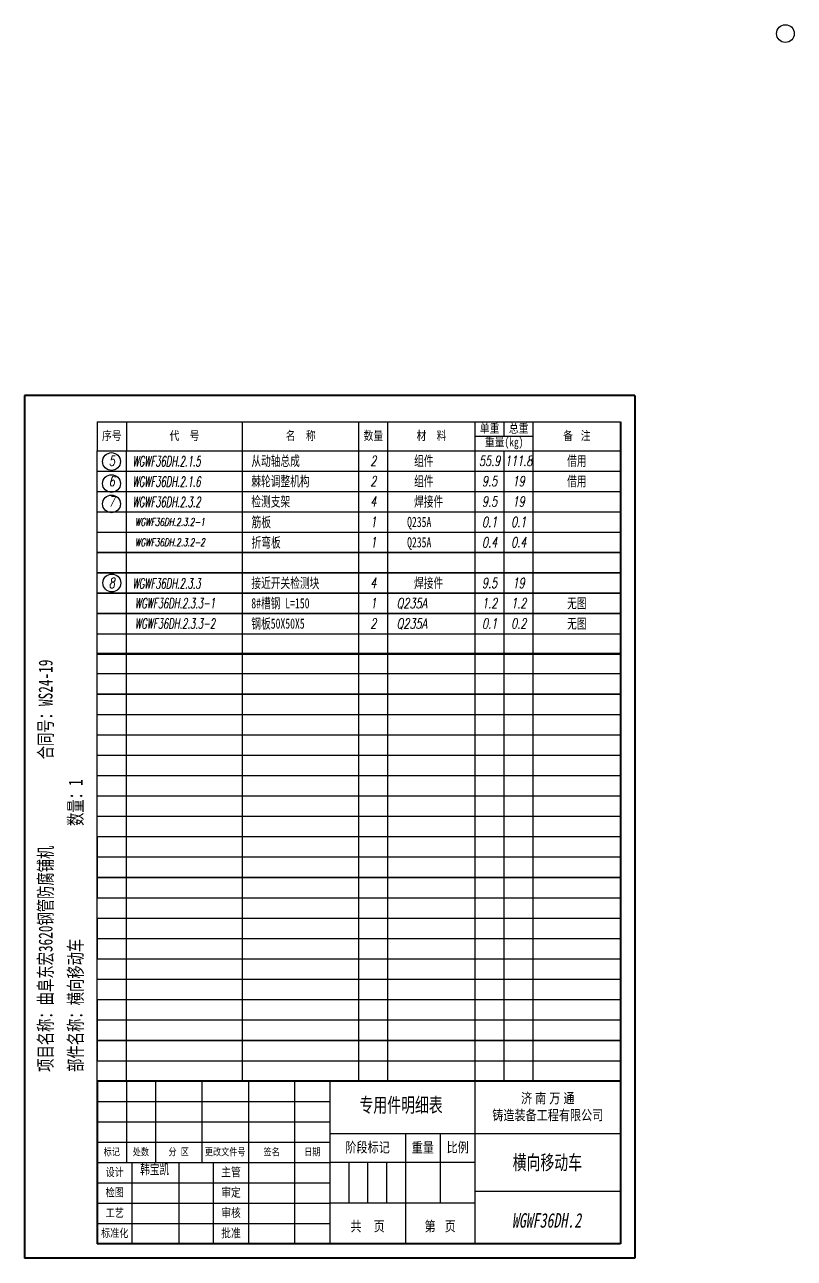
# Model space of a CAD drawing. Header units: millimetres. Extents: x 41246 to 169465, y -141938 to 36614.
# Drawn here: x 162642 to 169263, y -132358 to -121741 of the extents above; entities that cross this region are included whole.
import ezdxf
from ezdxf.enums import TextEntityAlignment as Align

# ---------------------------------------------------------------- set-up
doc = ezdxf.new("R2010")
doc.units = ezdxf.units.MM
doc.layers.add('$TD_AUDIT_GENERATED_(2C4)', color=7, linetype='Continuous', lineweight=40)
doc.layers.add('S', color=7, linetype='Continuous', lineweight=35)
for name, color, linetype in [('$TD_AUDIT_GENERATED_(2C5)', 4, 'Continuous'), ('$TD_AUDIT_GENERATED_(2C6)', 3, 'Continuous'), ('$TD_AUDIT_GENERATED_(800E)', 3, 'Continuous')]:
    doc.layers.add(name, color=color, linetype=linetype)
doc.styles.add('$TD_AUDIT_GENERATED_(2C7)', font='italic.shx', dxfattribs={"width": 0.7})
doc.styles.add('$TD_AUDIT_GENERATED_(2C8)', font='', dxfattribs={"width": 0.7})
doc.styles.get("Standard").update_dxf_attribs({"font": '', "width": 0.8})
doc.styles.get('$TD_AUDIT_GENERATED_(2C8)').set_extended_font_data('SimSun')
doc.styles.get('Standard').set_extended_font_data('SimSun')

# ---------------------------------------------------------------- blocks, each defined once
blk = doc.blocks.new('$TD_AUDIT_GENERATED_(327CF)')
for p, q in [((0, 10), (180, 10)), ((0, 10), (0, 0)), ((10, 10), (10, 0)), ((50, 0), (50, 10)), ((90, 0), (90, 10)), ((100, 0), (100, 10)), ((130, 0), (130, 10)), ((140, 5), (140, 10)), ((150, 0), (150, 10)), ((180, 10), (180, 0)), ((130, 5), (150, 5)), ((0, 0), (180, 0))]:
    blk.add_line(p, q)
at = {"char_height": 3, "attachment_point": 5}
for s, insert in [('{\\f\uffbfﾬￌﾣﾤ_GB2312|b0|i0|c134|p49;\\M+5B5A5\\M+5D6D8}', (135, 7.5)), ('{\\f\uffbfﾬￌﾣﾤ_GB2312|b0|i0|c134|p49;\\M+5D7DC\\M+5D6D8}', (145, 7.5)), ('{\\f\uffbfﾬￌﾣﾤ_GB2312|b0|i0|c134|p49;\\M+5D0F2\\M+5BAC5}', (5, 5)), ('{\\f\uffbfﾬￌﾣﾤ_GB2312|b0|i0|c134|p49;\\M+5B4FA    \\M+5BAC5}', (30, 5)), ('{\\f\uffbfﾬￌﾣﾤ_GB2312|b0|i0|c134|p49;\\M+5C3FB    \\M+5B3C6}', (70, 5)), ('{\\f\uffbfﾬￌﾣﾤ_GB2312|b0|i0|c134|p49;\\M+5CAFD\\M+5C1BF}', (95, 5)), ('{\\f\uffbfﾬￌﾣﾤ_GB2312|b0|i0|c134|p49;\\M+5B2C4    \\M+5C1CF}', (115, 5)), ('{\\f\uffbfﾬￌﾣﾤ_GB2312|b0|i0|c134|p49;\\M+5D6D8\\M+5C1BF}(kg)', (140, 2.5)), ('{\\f\uffbfﾬￌﾣﾤ_GB2312|b0|i0|c134|p49;\\M+5B1B8   \\M+5D7A2}', (165, 5))]:
    blk.add_mtext(s, dxfattribs=dict(at, insert=insert))
blk = doc.blocks.new('$TD_AUDIT_GENERATED_(27F)')
at = {"layer": '$TD_AUDIT_GENERATED_(2C4)'}
for p, q in [((0, 56), (-180, 56)), ((-180, 56), (-180, 0))]:
    blk.add_line(p, q, dxfattribs=at)
at = {"layer": '$TD_AUDIT_GENERATED_(2C5)'}
for p, q in [((-170, 56), (-170, 28)), ((-160, 56), (-160, 28)), ((-144, 56), (-144, 28)), ((-128, 56), (-128, 0)), ((-112, 0), (-112, 56)), ((-100, 56), (-100, 0)), ((-50, 0), (-50, 56)), ((-180, 49), (-100, 49)), ((-180, 42), (-100, 42)), ((-180, 35), (-100, 35)), ((-100, 38), (-50, 38)), ((-74, 38), (-74, 0)), ((-62, 38), (-62, 14)), ((-50, 38), (0, 38)), ((-180, 28), (-100, 28)), ((-168, 0), (-168, 28)), ((-152, 28), (-152, 0)), ((-140, 0), (-140, 28)), ((-50, 28), (-100, 28)), ((-93.5, 28), (-93.5, 14)), ((-87, 28), (-87, 14)), ((-80.5, 28), (-80.5, 14)), ((-180, 21), (-100, 21)), ((0, 18), (-50, 18)), ((-180, 14), (-100, 14)), ((-50, 14), (-100, 14)), ((-50, 0), (-50, 9)), ((-180, 7), (-100, 7))]:
    blk.add_line(p, q, dxfattribs=at)
at = {"layer": '$TD_AUDIT_GENERATED_(2C5)', "attachment_point": 5}
for s, insert, char_height, width in [('{\\f\uffbfﾬￌﾣﾤ_GB2312|b0|i0|c134|p49;\\M+5BCC3 \\M+5C4CF \\M+5CDF2 \\M+5CDA8\\P\\M+5D6FD\\M+5D4EC\\M+5D7B0\\M+5B1B8\\M+5B9A4\\M+5B3CC\\M+5D3D0\\M+5CFDE\\M+5B9AB\\M+5CBBE}', (-25, 47), 3.5, 50), ('{\\f\uffbfﾬￌﾣﾤ_GB2312|b0|i0|c134|p49;\\M+5BDD7\\M+5B6CE\\M+5B1EA\\M+5BCC7}', (-87, 33), 3.5, 26), ('{\\f\uffbfﾬￌﾣﾤ_GB2312|b0|i0|c134|p49;\\M+5D6D8\\M+5C1BF}', (-68, 33), 3.5, 12), ('\\M+5B1C8\\M+5C0FD', (-56, 33), 3.5, 12), ('{\\f\uffbfﾬￌﾣﾤ_GB2312|b0|i0|c134|p49;\\M+5B1EA\\M+5BCC7}', (-175, 31.5), 2.5, 15), ('\\M+5B4A6\\M+5CAFD', (-165, 31.5), 2.5, 15), ('\\M+5B7D6 \\M+5C7F8', (-152, 31.5), 2.5, 15), ('{\\f\uffbfﾬￌﾣﾤ_GB2312|b0|i0|c134|p49;\\M+5C7A9\\M+5C3FB}', (-120, 31.5), 2.5, 15), ('{\\f\uffbfﾬￌﾣﾤ_GB2312|b0|i0|c134|p49;\\M+5C8D5\\M+5C6DA}', (-106, 31.5), 2.5, 15), ('{\\f\uffbfﾬￌﾣﾤ_GB2312|b0|i0|c134|p49;\\M+5C9E8\\M+5BCC6}', (-174, 24.5), 2.8, 10), ('{\\f\uffbfﾬￌﾣﾤ_GB2312|b0|i0|c134|p49;\\M+5D6F7\\M+5B9DC}', (-134, 24.5), 3, 10), ('{\\f\uffbfﾬￌﾣﾤ_GB2312|b0|i0|c134|p49;\\M+5BCEC\\M+5CDBC}', (-174, 17.5), 2.8, 10), ('{\\f\uffbfﾬￌﾣﾤ_GB2312|b0|i0|c134|p49;\\M+5C9F3\\M+5B6A8}', (-134, 17.5), 3, 10), ('{\\f\uffbfﾬￌﾣﾤ_GB2312|b0|i0|c134|p49;\\M+5B9A4\\M+5D2D5}', (-174, 10.5), 2.8, 10), ('{\\f\uffbfﾬￌﾣﾤ_GB2312|b0|i0|c134|p49;\\M+5C9F3\\M+5BACB}', (-134, 10.5), 3, 10), ('{\\fￋￎￌﾣﾤ|b0|i0|c134|p2;\\M+5B1EA\\M+5D7BC\\M+5BBAF}', (-174, 3.5), 2.8, 10), ('{\\f\uffbfﾬￌﾣﾤ_GB2312|b0|i0|c134|p49;\\M+5C5FA\\M+5D7BC}', (-134, 3.5), 3, 10), ('{\\f\uffbfﾬￌﾣﾤ_GB2312|b0|i0|c134|p49;\\M+5B9B2    \\M+5D2B3}', (-87, 5.82), 3.5, 26), ('{\\f\uffbfﾬￌﾣﾤ_GB2312|b0|i0|c134|p49;\\M+5B5DA   \\M+5D2B3}', (-62, 5.82), 3.5, 24)]:
    blk.add_mtext(s, dxfattribs=dict(at, insert=insert, char_height=char_height, width=width))
at = {"layer": '$TD_AUDIT_GENERATED_(2C5)', "insert": (-136, 31.5), "char_height": 2.5, "width": 15, "attachment_point": 5, "line_spacing_factor": 0.8}
blk.add_mtext('{\\fￋￎￌﾣﾤ|b0|i0|c134|p2;\\M+5B8FC\\M+5B8C4\\M+5CEC4\\M+5BCFE\\M+5BAC5}', dxfattribs=at)
at = {"layer": '$TD_AUDIT_GENERATED_(2C5)', "width": 0.8, "flags": 8}
for tag, height, p in [('Q', 5, (-75.13, 47.19)), ('名称', 5, (-25.19, 28)), ('姓名', 3, (-159.93, 24.36)), ('DATA', 3, (-146.06, 24.09)), ('KG', 3.5, (-68.19, 21.34)), ('Y', 3.5, (-55.74, 20.78)), ('姓名', 3, (-159.93, 17.36)), ('DATA', 3, (-146.06, 17.09)), ('姓名', 3, (-119.93, 10.36)), ('DATA', 3, (-106.06, 10.09)), ('N', 7, (-25.47, 8.06)), ('姓名', 3, (-119.93, 3.36)), ('DATA', 3, (-106.06, 3.09)), ('Z', 3.5, (-87.28, 5.59)), ('X', 3.5, (-62.27, 5.8))]:
    blk.add_attdef(tag, text='', height=height, dxfattribs=at).set_placement(p, align=Align.MIDDLE_CENTER)
at = {"insert": (-165.27, 27.41), "char_height": 3.5, "width": 10.6759, "attachment_point": 1, "style": '$TD_AUDIT_GENERATED_(2C8)'}
blk.add_mtext('\\M+5BAAB\\M+5B1A6\\M+5BFAD', dxfattribs=at)
blk = doc.blocks.new('$TD_AUDIT_GENERATED_(327E7)')
for p, q in [((0, 7), (180, 7)), ((0, 0), (0, 7)), ((10, 0), (10, 7)), ((50, 0), (50, 7)), ((90, 0), (90, 7)), ((100, 0), (100, 7)), ((130, 0), (130, 7)), ((140, 0), (140, 7)), ((150, 0), (150, 7)), ((180, 0), (180, 7)), ((0, 0), (180, 0))]:
    blk.add_line(p, q)
at = {"width": 0.7, "flags": 8}
for tag, style, p in [('1', '$TD_AUDIT_GENERATED_(2C7)', (5, 3.5)), ('4', '$TD_AUDIT_GENERATED_(2C7)', (95, 3.5)), ('6', '$TD_AUDIT_GENERATED_(2C7)', (135, 3.5)), ('7', '$TD_AUDIT_GENERATED_(2C7)', (145, 3.5)), ('8', '$TD_AUDIT_GENERATED_(2C8)', (165, 3.5))]:
    blk.add_attdef(tag, text='', height=3.5, dxfattribs=dict(at, style=style)).set_placement(p, align=Align.MIDDLE_CENTER)
at = {"color": 141, "flags": 8}
for tag, style, width, p in [('2', '$TD_AUDIT_GENERATED_(2C7)', 0.6, (13, 3.5)), ('3', '$TD_AUDIT_GENERATED_(2C8)', 0.7, (53, 3.5)), ('5', '$TD_AUDIT_GENERATED_(2C7)', 0.7, (103, 3.5))]:
    blk.add_attdef(tag, text='', height=3.5, dxfattribs=dict(at, style=style, width=width)).set_placement(p, align=Align.MIDDLE_LEFT)

msp = doc.modelspace()

# ---------------------------------------------------------------- linework, layer by layer
at = {"layer": '$TD_AUDIT_GENERATED_(2C4)'}
for p, q in [((167892, -124933), (162642, -124933)), ((162642, -124933), (162642, -132358)), ((167892, -124933), (167892, -132358)), ((167892, -124933), (167892, -132358)), ((167892, -124933), (167892, -132358)), ((167767, -125158), (167767, -132233)), ((167767, -132233), (163267, -132233)), ((167892, -132358), (162642, -132358))]:
    msp.add_line(p, q, dxfattribs=at)
at = {"layer": '$TD_AUDIT_GENERATED_(2C5)'}
for p, q in [((163267, -128733), (163267, -129258)), ((163267, -128733), (163267, -129258)), ((163267, -129433), (163267, -129783)), ((163267, -129433), (163267, -129783)), ((163267, -130133), (163267, -130658)), ((163267, -130133), (163267, -130658))]:
    msp.add_line(p, q, dxfattribs=at)
at = {"layer": '$TD_AUDIT_GENERATED_(2C6)'}
for p, q in [((163267, -130833), (163267, -125408)), ((167767, -130658), (167767, -130133))]:
    msp.add_line(p, q, dxfattribs=at)
at = {"layer": '$TD_AUDIT_GENERATED_(800E)'}
for centre in [(169186, -121818), (163389, -125501), (163389, -125691), (163389, -125866), (163392, -126546)]:
    msp.add_circle(centre, 76.6, dxfattribs=at)
at = {"layer": 'S'}
msp.add_line((167767, -128733), (167767, -129783), dxfattribs=at)

# ---------------------------------------------------------------- block references
at = {"layer": '$TD_AUDIT_GENERATED_(2C5)', "xscale": 25, "yscale": 25, "zscale": 25}
for p in [(163267, -125583), (163267, -125583), (163267, -125583), (163267, -125583), (163267, -125583), (163267, -125583), (163267, -125758), (163267, -125758), (163267, -125758), (163267, -125758), (163267, -125758), (163267, -125758), (163267, -125759), (163267, -125759), (163267, -126108), (163267, -126108), (163267, -126284), (163267, -126284), (163267, -126285), (163267, -126457), (163267, -126632), (163267, -126632), (163267, -126632), (163267, -126632), (163267, -126633), (163267, -126633), (163267, -126633), (163267, -126633), (163267, -126807), (163267, -126807), (163267, -126808), (163267, -126808), (163267, -126983), (163267, -126983), (163267, -126983), (163267, -126983), (163267, -126983), (163267, -126983), (163267, -126983), (163267, -126983), (163267, -126983), (163267, -126983), (163267, -127158), (163267, -127158), (163267, -127326), (163267, -127501), (163267, -127501), (163267, -127677), (163267, -127677), (163267, -127677), (163267, -127677), (163267, -127852), (163267, -127852), (163267, -128027), (163267, -128027), (163267, -128203), (163267, -128203), (163267, -128203), (163267, -128203), (163267, -128378), (163267, -128378), (163267, -128553), (163267, -128553), (163267, -128729), (163267, -128729), (163267, -128729), (163267, -128729), (163267, -128904), (163267, -128904), (163267, -129079), (163267, -129079), (163267, -129255), (163267, -129255), (163267, -129255), (163267, -129255), (163267, -129430), (163267, -129430), (163267, -129606), (163267, -129606), (163267, -129781), (163267, -129781), (163267, -129781), (163267, -129781), (163267, -129956), (163267, -129956), (163267, -130132), (163267, -130132), (163267, -130307), (163267, -130307), (163267, -130307), (163267, -130307), (163267, -130482), (163267, -130482), (163267, -130658), (163267, -130658), (163267, -130833), (163267, -130833), (163267, -130833), (163267, -130833)]:
    msp.add_blockref('$TD_AUDIT_GENERATED_(327E7)', p, dxfattribs=at)
at = {"layer": '$TD_AUDIT_GENERATED_(2C5)'}
ref = msp.add_blockref('$TD_AUDIT_GENERATED_(327E7)', (163267, -126109), dxfattribs=dict(at, xscale=24.99999850983848, yscale=24.99999850983848, zscale=24.99999850983848, rotation=0.004621452458465))
ref.add_attrib('2', 'WGWF36DH.2.3.2-1', dxfattribs={"layer": '0', "color": 141, "height": 65.39, "rotation": 0.0046, "style": '$TD_AUDIT_GENERATED_(2C7)', "width": 0.7, "flags": 8}).set_placement((163592, -126021), align=Align.MIDDLE_LEFT)
ref.add_attrib('3', '筋板', dxfattribs={"layer": '0', "color": 141, "height": 87.5, "rotation": 0.0046, "style": '$TD_AUDIT_GENERATED_(2C8)', "width": 0.7, "flags": 8}).set_placement((164594, -126022), align=Align.MIDDLE_LEFT)
ref.add_attrib('4', '1', dxfattribs={"layer": '0', "height": 87.5, "rotation": 0.0046, "style": '$TD_AUDIT_GENERATED_(2C7)', "width": 0.7, "flags": 8}).set_placement((165642, -126021), align=Align.MIDDLE_CENTER)
ref.add_attrib('5', 'Q235A', dxfattribs={"layer": '0', "color": 141, "height": 87.5, "rotation": 0.0046, "style": '$TD_AUDIT_GENERATED_(2C8)', "width": 0.7, "flags": 8}).set_placement((165932, -126021), align=Align.MIDDLE_LEFT)
ref.add_attrib('6', '0.1', dxfattribs={"layer": '0', "height": 87.5, "rotation": 0.0046, "style": '$TD_AUDIT_GENERATED_(2C7)', "width": 0.7, "flags": 8}).set_placement((166642, -126021), align=Align.MIDDLE_CENTER)
ref.add_attrib('7', '0.1', dxfattribs={"layer": '0', "height": 87.5, "rotation": 0.0046, "style": '$TD_AUDIT_GENERATED_(2C7)', "width": 0.7, "flags": 8}).set_placement((166892, -126021), align=Align.MIDDLE_CENTER)
ref = msp.add_blockref('$TD_AUDIT_GENERATED_(327E7)', (163267, -126284), dxfattribs=dict(at, xscale=24.99999850983848, yscale=24.99999850983848, zscale=24.99999850983848, rotation=0.004621452458465))
ref.add_attrib('2', 'WGWF36DH.2.3.2-2', dxfattribs={"layer": '0', "color": 141, "height": 65.39, "rotation": 0.0046, "style": '$TD_AUDIT_GENERATED_(2C7)', "width": 0.7, "flags": 8}).set_placement((163592, -126196), align=Align.MIDDLE_LEFT)
ref.add_attrib('3', '折弯板', dxfattribs={"layer": '0', "color": 141, "height": 87.5, "rotation": 0.0046, "style": '$TD_AUDIT_GENERATED_(2C8)', "width": 0.7, "flags": 8}).set_placement((164594, -126197), align=Align.MIDDLE_LEFT)
ref.add_attrib('4', '1', dxfattribs={"layer": '0', "height": 87.5, "rotation": 0.0046, "style": '$TD_AUDIT_GENERATED_(2C7)', "width": 0.7, "flags": 8}).set_placement((165642, -126196), align=Align.MIDDLE_CENTER)
ref.add_attrib('5', 'Q235A', dxfattribs={"layer": '0', "color": 141, "height": 87.5, "rotation": 0.0046, "style": '$TD_AUDIT_GENERATED_(2C8)', "width": 0.7, "flags": 8}).set_placement((165932, -126196), align=Align.MIDDLE_LEFT)
ref.add_attrib('6', '0.4', dxfattribs={"layer": '0', "height": 87.5, "rotation": 0.0046, "style": '$TD_AUDIT_GENERATED_(2C7)', "width": 0.7, "flags": 8}).set_placement((166642, -126196), align=Align.MIDDLE_CENTER)
ref.add_attrib('7', '0.4', dxfattribs={"layer": '0', "height": 87.5, "rotation": 0.0046, "style": '$TD_AUDIT_GENERATED_(2C7)', "width": 0.7, "flags": 8}).set_placement((166892, -126196), align=Align.MIDDLE_CENTER)
at = {"layer": '$TD_AUDIT_GENERATED_(2C6)', "xscale": 25, "yscale": 25, "zscale": 25}
msp.add_blockref('$TD_AUDIT_GENERATED_(327CF)', (163267, -125408), dxfattribs=at)
at = {"layer": '$TD_AUDIT_GENERATED_(2C6)', "xscale": 24.99999986070923, "yscale": 24.99999986070923, "zscale": 24.99999986070923}
for p, values in [((163267, -126808), {'2': 'WGWF36DH.2.3.3-1', '3': '8#槽钢 L=150', '4': '1', '5': 'Q235A', '6': '1.2', '7': '1.2', '8': '无图'}), ((163267, -126983), {'2': 'WGWF36DH.2.3.3-2', '3': '钢板50X50X5', '4': '2', '5': 'Q235A', '6': '0.1', '7': '0.2', '8': '无图'})]:
    msp.add_blockref('$TD_AUDIT_GENERATED_(327E7)', p, dxfattribs=at).add_auto_attribs(values)
at = {"layer": '$TD_AUDIT_GENERATED_(2C6)'}
ref = msp.add_blockref('$TD_AUDIT_GENERATED_(27F)', (167767, -132233), dxfattribs=dict(at, xscale=25, yscale=25, zscale=25))
ref.add_attrib('名称', '横向移动车', dxfattribs={"layer": '$TD_AUDIT_GENERATED_(2C5)', "height": 125, "style": '$TD_AUDIT_GENERATED_(2C8)', "oblique": 0.1745, "width": 0.7, "flags": 8}).set_placement((167138, -131533), align=Align.MIDDLE_CENTER)
ref.add_attrib('N', 'WGWF36DH.2', dxfattribs={"layer": '$TD_AUDIT_GENERATED_(2C5)', "height": 125, "style": '$TD_AUDIT_GENERATED_(2C8)', "oblique": 10, "width": 0.7, "flags": 8}).set_placement((167131, -132032), align=Align.MIDDLE_CENTER)
ref.add_attrib('材料', '专用件明细表', dxfattribs={"layer": '$TD_AUDIT_GENERATED_(2C5)', "height": 125, "style": '$TD_AUDIT_GENERATED_(2C8)', "oblique": 0.1745, "width": 0.7, "flags": 8}).set_placement((165880, -131039), align=Align.MIDDLE_CENTER)
at = {"layer": '$TD_AUDIT_GENERATED_(800E)', "color": 3}
ref = msp.add_blockref('$TD_AUDIT_GENERATED_(327E7)', (163267, -125583), dxfattribs=dict(at, xscale=24.99999992873448, yscale=24.99999992873448, zscale=24.99999992873448))
ref.add_attrib('1', '5', dxfattribs={"layer": '0', "height": 87.5, "style": '$TD_AUDIT_GENERATED_(2C7)', "width": 0.7, "flags": 8}).set_placement((163392, -125495), align=Align.MIDDLE_CENTER)
ref.add_attrib('2', 'WGWF36DH.2.1.5', dxfattribs={"layer": '0', "color": 141, "height": 87.5, "style": '$TD_AUDIT_GENERATED_(2C7)', "width": 0.6, "flags": 8}).set_placement((163571, -125499), align=Align.MIDDLE_LEFT)
ref.add_attrib('3', '从动轴总成', dxfattribs={"layer": '0', "color": 141, "height": 87.5, "style": '$TD_AUDIT_GENERATED_(2C8)', "width": 0.7, "flags": 8}).set_placement((164592, -125495), align=Align.MIDDLE_LEFT)
ref.add_attrib('4', '2', dxfattribs={"layer": '0', "height": 87.5, "style": '$TD_AUDIT_GENERATED_(2C7)', "width": 0.7, "flags": 8}).set_placement((165642, -125495), align=Align.MIDDLE_CENTER)
ref.add_attrib('5', '组件', dxfattribs={"layer": '0', "color": 141, "height": 87.5, "style": '$TD_AUDIT_GENERATED_(2C8)', "width": 0.7, "flags": 8}).set_placement((165992, -125495), align=Align.MIDDLE_LEFT)
ref.add_attrib('6', '55.9', dxfattribs={"layer": '0', "height": 87.5, "style": '$TD_AUDIT_GENERATED_(2C7)', "width": 0.7, "flags": 8}).set_placement((166642, -125495), align=Align.MIDDLE_CENTER)
ref.add_attrib('7', '111.8', dxfattribs={"layer": '0', "height": 87.5, "style": '$TD_AUDIT_GENERATED_(2C7)', "width": 0.7, "flags": 8}).set_placement((166892, -125495), align=Align.MIDDLE_CENTER)
ref.add_attrib('8', '借用', dxfattribs={"layer": '0', "height": 87.5, "style": '$TD_AUDIT_GENERATED_(2C8)', "width": 0.7, "flags": 8}).set_placement((167392, -125495), align=Align.MIDDLE_CENTER)
at = {"layer": '$TD_AUDIT_GENERATED_(800E)'}
ref = msp.add_blockref('$TD_AUDIT_GENERATED_(327E7)', (163267, -125758), dxfattribs=dict(at, xscale=24.99999992873448, yscale=24.99999992873448, zscale=24.99999992873448))
ref.add_attrib('1', '6', dxfattribs={"layer": '0', "height": 87.5, "style": '$TD_AUDIT_GENERATED_(2C7)', "width": 0.7, "flags": 8}).set_placement((163392, -125670), align=Align.MIDDLE_CENTER)
ref.add_attrib('2', 'WGWF36DH.2.1.6', dxfattribs={"layer": '0', "color": 141, "height": 87.5, "style": '$TD_AUDIT_GENERATED_(2C7)', "width": 0.6, "flags": 8}).set_placement((163571, -125674), align=Align.MIDDLE_LEFT)
ref.add_attrib('3', '棘轮调整机构', dxfattribs={"layer": '0', "color": 141, "height": 87.5, "style": '$TD_AUDIT_GENERATED_(2C8)', "width": 0.7, "flags": 8}).set_placement((164592, -125670), align=Align.MIDDLE_LEFT)
ref.add_attrib('4', '2', dxfattribs={"layer": '0', "height": 87.5, "style": '$TD_AUDIT_GENERATED_(2C7)', "width": 0.7, "flags": 8}).set_placement((165642, -125670), align=Align.MIDDLE_CENTER)
ref.add_attrib('5', '组件', dxfattribs={"layer": '0', "color": 141, "height": 87.5, "style": '$TD_AUDIT_GENERATED_(2C8)', "width": 0.7, "flags": 8}).set_placement((165992, -125670), align=Align.MIDDLE_LEFT)
ref.add_attrib('6', '9.5', dxfattribs={"layer": '0', "height": 87.5, "style": '$TD_AUDIT_GENERATED_(2C7)', "width": 0.7, "flags": 8}).set_placement((166642, -125670), align=Align.MIDDLE_CENTER)
ref.add_attrib('7', '19', dxfattribs={"layer": '0', "height": 87.5, "style": '$TD_AUDIT_GENERATED_(2C7)', "width": 0.7, "flags": 8}).set_placement((166892, -125670), align=Align.MIDDLE_CENTER)
ref.add_attrib('8', '借用', dxfattribs={"layer": '0', "height": 87.5, "style": '$TD_AUDIT_GENERATED_(2C8)', "width": 0.7, "flags": 8}).set_placement((167392, -125670), align=Align.MIDDLE_CENTER)
ref = msp.add_blockref('$TD_AUDIT_GENERATED_(327E7)', (163267, -125933), dxfattribs=dict(at, xscale=24.99999992873448, yscale=24.99999992873448, zscale=24.99999992873448))
ref.add_attrib('1', '7', dxfattribs={"layer": '0', "height": 87.5, "style": '$TD_AUDIT_GENERATED_(2C7)', "width": 0.7, "flags": 8}).set_placement((163392, -125845), align=Align.MIDDLE_CENTER)
ref.add_attrib('2', 'WGWF36DH.2.3.2', dxfattribs={"layer": '0', "color": 141, "height": 87.5, "style": '$TD_AUDIT_GENERATED_(2C7)', "width": 0.6, "flags": 8}).set_placement((163571, -125849), align=Align.MIDDLE_LEFT)
ref.add_attrib('3', '检测支架', dxfattribs={"layer": '0', "color": 141, "height": 87.5, "style": '$TD_AUDIT_GENERATED_(2C8)', "width": 0.7, "flags": 8}).set_placement((164592, -125845), align=Align.MIDDLE_LEFT)
ref.add_attrib('4', '4', dxfattribs={"layer": '0', "height": 87.5, "style": '$TD_AUDIT_GENERATED_(2C7)', "width": 0.7, "flags": 8}).set_placement((165642, -125845), align=Align.MIDDLE_CENTER)
ref.add_attrib('5', '焊接件', dxfattribs={"layer": '0', "color": 141, "height": 87.5, "style": '$TD_AUDIT_GENERATED_(2C8)', "width": 0.7, "flags": 8}).set_placement((165992, -125845), align=Align.MIDDLE_LEFT)
ref.add_attrib('6', '9.5', dxfattribs={"layer": '0', "height": 87.5, "style": '$TD_AUDIT_GENERATED_(2C7)', "width": 0.7, "flags": 8}).set_placement((166642, -125845), align=Align.MIDDLE_CENTER)
ref.add_attrib('7', '19', dxfattribs={"layer": '0', "height": 87.5, "style": '$TD_AUDIT_GENERATED_(2C7)', "width": 0.7, "flags": 8}).set_placement((166892, -125845), align=Align.MIDDLE_CENTER)
ref = msp.add_blockref('$TD_AUDIT_GENERATED_(327E7)', (163267, -126633), dxfattribs=dict(at, xscale=24.99999992873448, yscale=24.99999992873448, zscale=24.99999992873448))
ref.add_attrib('1', '8', dxfattribs={"layer": '0', "height": 87.5, "style": '$TD_AUDIT_GENERATED_(2C7)', "width": 0.7, "flags": 8}).set_placement((163392, -126546), align=Align.MIDDLE_CENTER)
ref.add_attrib('2', 'WGWF36DH.2.3.3', dxfattribs={"layer": '0', "color": 141, "height": 87.5, "style": '$TD_AUDIT_GENERATED_(2C7)', "width": 0.6, "flags": 8}).set_placement((163571, -126550), align=Align.MIDDLE_LEFT)
ref.add_attrib('3', '接近开关检测块', dxfattribs={"layer": '0', "color": 141, "height": 87.5, "style": '$TD_AUDIT_GENERATED_(2C8)', "width": 0.7, "flags": 8}).set_placement((164592, -126546), align=Align.MIDDLE_LEFT)
ref.add_attrib('4', '4', dxfattribs={"layer": '0', "height": 87.5, "style": '$TD_AUDIT_GENERATED_(2C7)', "width": 0.7, "flags": 8}).set_placement((165642, -126546), align=Align.MIDDLE_CENTER)
ref.add_attrib('5', '焊接件', dxfattribs={"layer": '0', "color": 141, "height": 87.5, "style": '$TD_AUDIT_GENERATED_(2C8)', "width": 0.7, "flags": 8}).set_placement((165992, -126546), align=Align.MIDDLE_LEFT)
ref.add_attrib('6', '9.5', dxfattribs={"layer": '0', "height": 87.5, "style": '$TD_AUDIT_GENERATED_(2C7)', "width": 0.7, "flags": 8}).set_placement((166642, -126546), align=Align.MIDDLE_CENTER)
ref.add_attrib('7', '19', dxfattribs={"layer": '0', "height": 87.5, "style": '$TD_AUDIT_GENERATED_(2C7)', "width": 0.7, "flags": 8}).set_placement((166892, -126546), align=Align.MIDDLE_CENTER)

# ---------------------------------------------------------------- texts
at = {"layer": '$TD_AUDIT_GENERATED_(2C6)', "insert": (162762, -130754), "char_height": 178.078, "width": 7479.78, "attachment_point": 1, "rotation": 90, "style": '$TD_AUDIT_GENERATED_(2C8)'}
msp.add_mtext('{\\H0.6739x;\\M+5CFEE\\M+5C4BF\\M+5C3FB\\M+5B3C6\\M+5A3BA\\M+5C7FA\\M+5B8B7\\M+5B6AB\\M+5BAEA3620\\M+5B8D6\\M+5B9DC\\M+5B7C0\\M+5B8AF\\M+5C6CC\\M+5BBFA             \\M+5BACF\\M+5CDAC\\M+5BAC5\\M+5A3BAWS24-19\\P\\M+5B2BF\\M+5BCFE\\M+5C3FB\\M+5B3C6\\M+5A3BA\\M+5BAE1\\M+5CFF2\\M+5D2C6\\M+5B6AF\\M+5B3B5                 \\M+5CAFD\\M+5C1BF\\M+5A3BA1    }\\M+5A1A1\\M+5A1A1\\M+5A1A1', dxfattribs=at)

doc.saveas('drawing.dxf')
